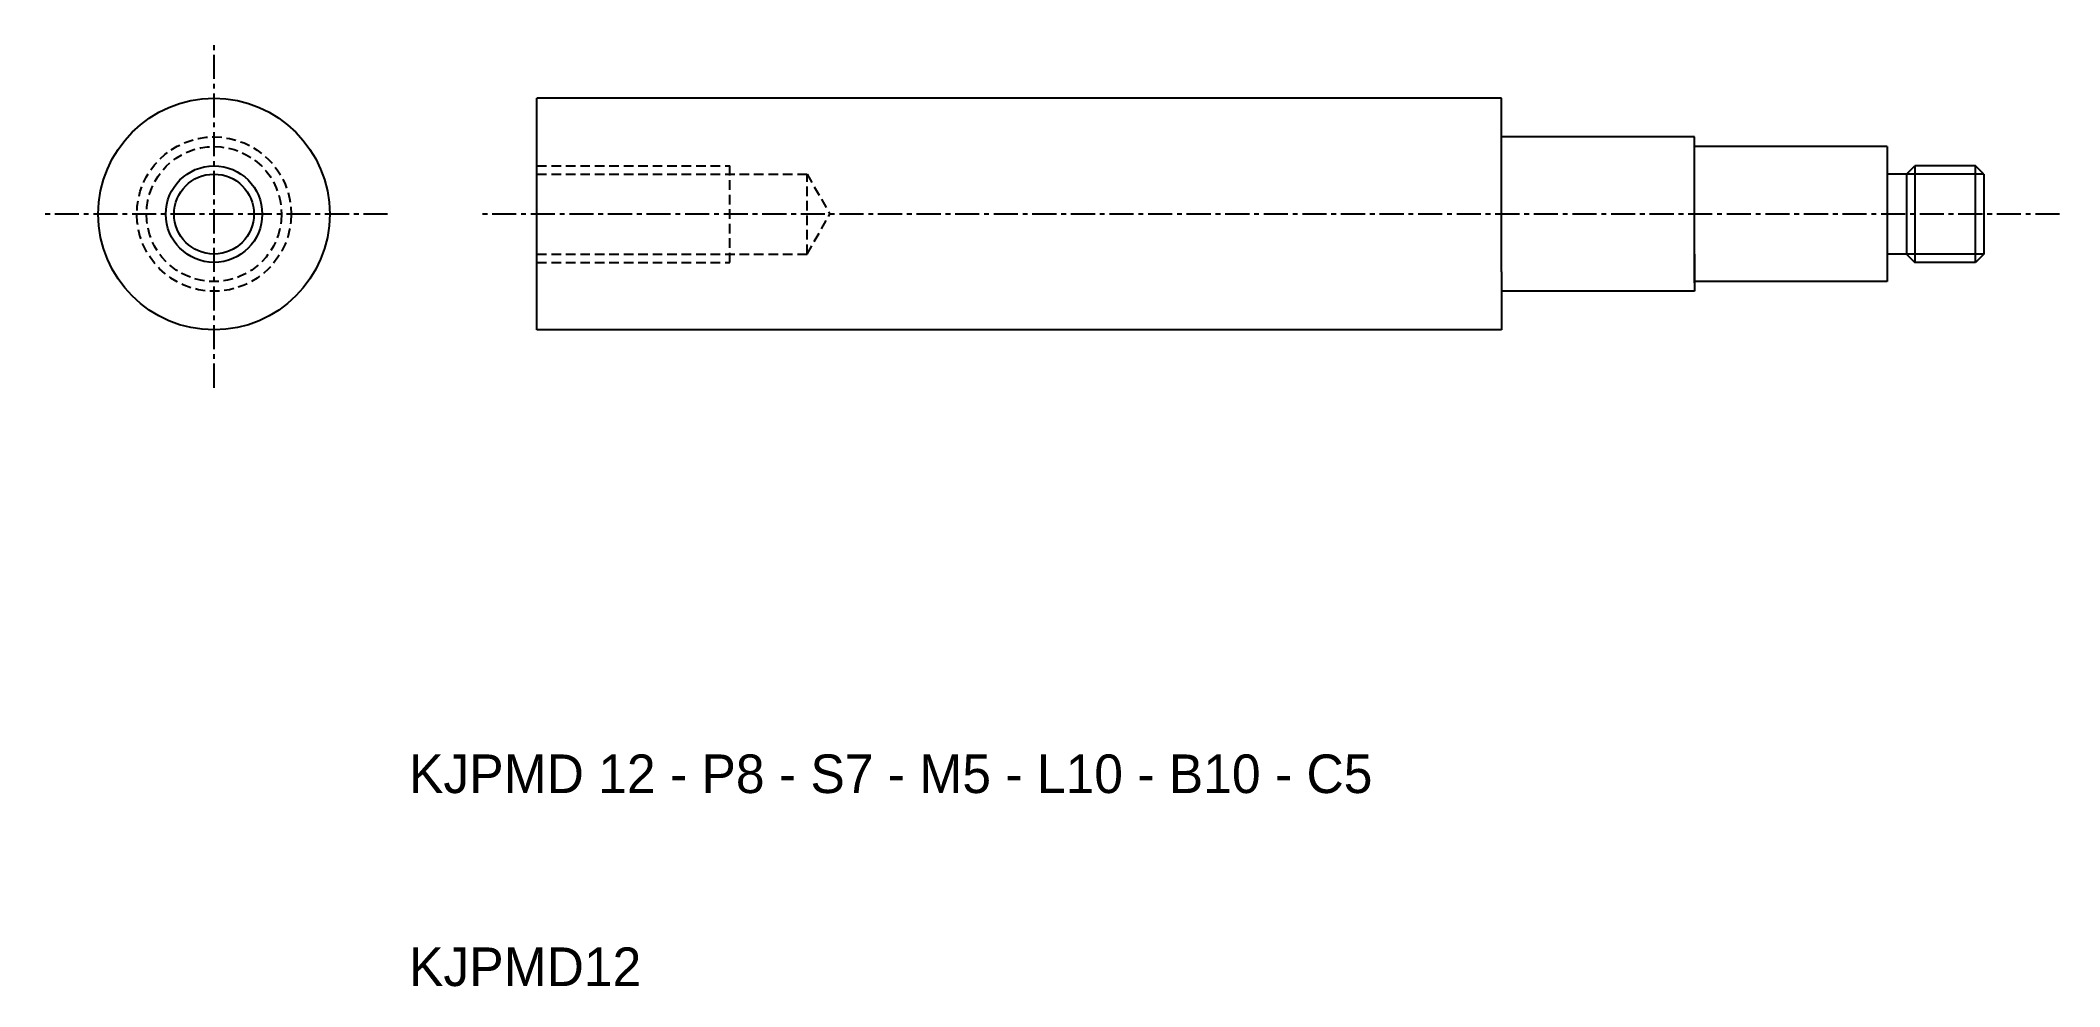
# Model space of a CAD drawing. Extents: x -26 to 79, y 10 to 59.
import ezdxf

# ---------------------------------------------------------------- set-up
doc = ezdxf.new("R2010")
doc.units = 0
doc.linetypes.add('CENTER', pattern=[2, 1.25, -0.25, 0.25, -0.25])
doc.linetypes.add('DASHED', pattern=[0.75, 0.5, -0.25])
doc.layers.get('0').update_dxf_attribs({"linetype": 'CONTINUOUS'})
doc.layers.add('CENTER', color=1, linetype='CENTER')

msp = doc.modelspace()

# ---------------------------------------------------------------- linework, layer by layer
at = {"color": 7, "linetype": 'CONTINUOUS'}
for p, q in [((50, 56), (0, 56)), ((0, 44), (0, 56)), ((50, 53), (50, 56)), ((50, 47), (50, 54.5)), ((60, 54), (50, 54)), ((60, 52.07), (60, 54)), ((60, 46.43), (60, 53.57)), ((70, 53.5), (60, 53.5)), ((70, 53.5), (70, 46.5)), ((71, 52.07), (71.43, 52.5)), ((74.57, 52.5), (71.43, 52.5)), ((71.43, 52.5), (71.43, 47.5)), ((74.57, 47.5), (74.57, 52.5)), ((75, 52.07), (74.57, 52.5)), ((71, 52.07), (70, 52.07)), ((71, 52.07), (71, 47.93)), ((75, 52.07), (75, 47.93)), ((60, 47.93), (60, 46)), ((71, 47.93), (70, 47.93)), ((71, 47.93), (71.43, 47.5)), ((74.57, 47.5), (71.43, 47.5)), ((75, 47.93), (74.57, 47.5)), ((50, 47), (50, 44)), ((70, 46.5), (60, 46.5)), ((60, 46), (50, 46)), ((50, 44), (0, 44))]:
    msp.add_line(p, q, dxfattribs=at)
at = {"color": 3, "linetype": 'DASHED'}
for p, q in [((0, 52.5), (10, 52.5)), ((10, 47.5), (10, 52.5)), ((0, 52.07), (14, 52.07)), ((14, 47.93), (14, 52.07)), ((14, 52.07), (15.19, 50)), ((14, 47.93), (15.19, 50)), ((0, 47.93), (14, 47.93)), ((0, 47.5), (10, 47.5))]:
    msp.add_line(p, q, dxfattribs=at)
at = {"color": 3, "linetype": 'CONTINUOUS'}
for p, q in [((75, 52.07), (71, 52.07)), ((75, 47.93), (71, 47.93))]:
    msp.add_line(p, q, dxfattribs=at)
at = {"color": 7, "linetype": 'CONTINUOUS'}
for radius in [6, 2.07]:
    msp.add_circle((-16.74, 50), radius, dxfattribs=at)
at = {"color": 3, "linetype": 'DASHED'}
for radius in [4, 3.5]:
    msp.add_circle((-16.74, 50), radius, dxfattribs=at)
at = {"color": 3, "linetype": 'CONTINUOUS'}
msp.add_circle((-16.74, 50), 2.5, dxfattribs=at)
at = {"layer": 'CENTER', "color": 1, "linetype": 'CENTER'}
for p, q in [((-16.74, 41), (-16.74, 59)), ((-7.74, 50), (-25.74, 50)), ((78.93, 50), (-3, 50))]:
    msp.add_line(p, q, dxfattribs=at)

# ---------------------------------------------------------------- texts
at = {"color": 7, "linetype": 'CONTINUOUS'}
for s, p in [('KJPMD 12 - P8 - S7 - M5 - L10 - B10 - C5', (-6.63, 20)), ('KJPMD12', (-6.63, 10))]:
    msp.add_text(s, height=2, dxfattribs=at).set_placement(p)

doc.saveas('drawing.dxf')
